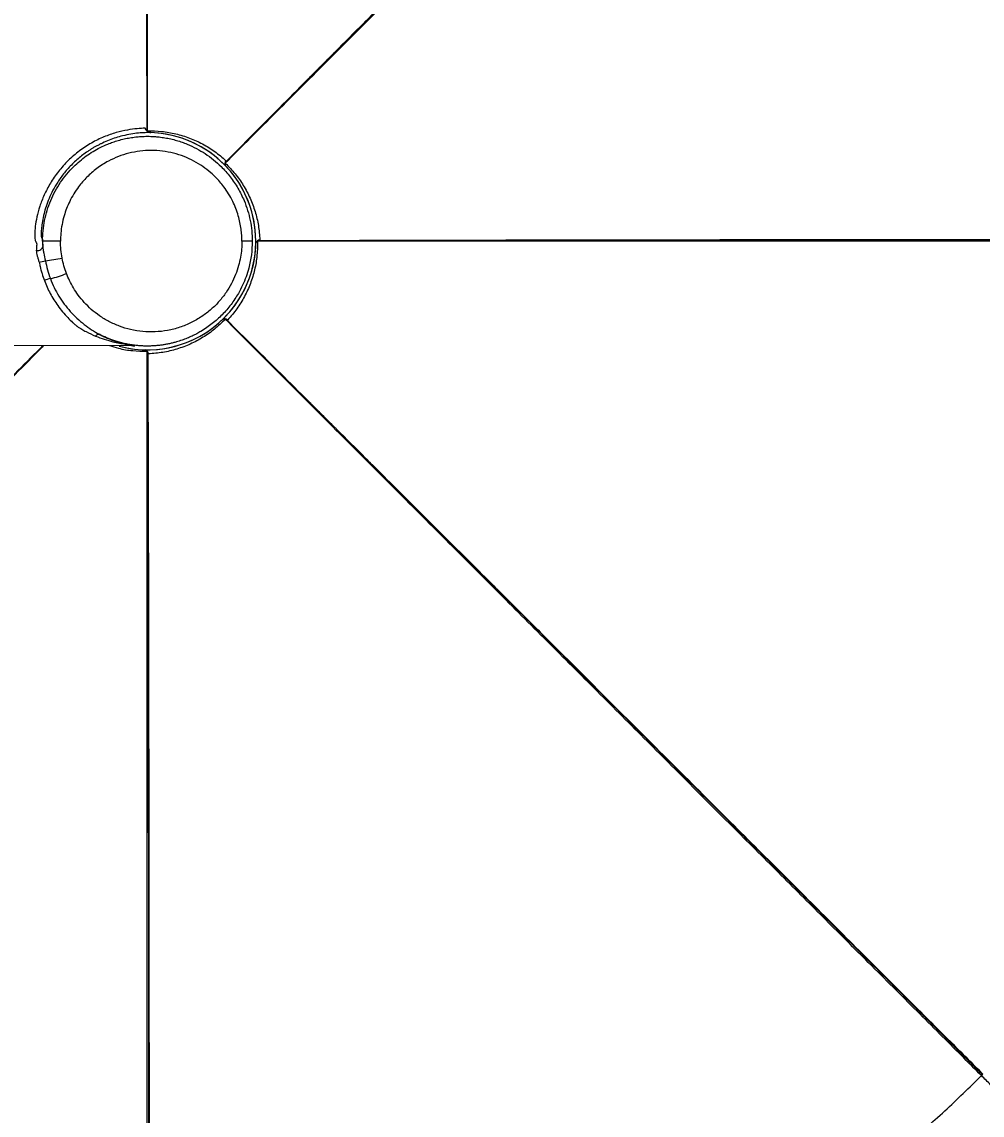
# Model space of a CAD drawing. Header units: millimetres. Extents: x -8083 to 6576, y -6691 to 5601.
# Drawn here: x 4246 to 4790, y -2104 to -1486 of the extents above; entities that cross this region are included whole.
import ezdxf

# ---------------------------------------------------------------- set-up
doc = ezdxf.new("R2010")
doc.units = ezdxf.units.MM
for name, color, linetype in [('DIKOM_ОБЪЕКТ', 7, 'Continuous'), ('DIKOM_РАЗМЕР_ЗОНА', 7, 'Continuous'), ('DIKOM_РАЗМЕР_ОБЪЕКТА', 7, 'Continuous')]:
    doc.layers.add(name, color=color, linetype=linetype)
doc.styles.add('style1', font='arial.ttf', dxfattribs={"width": 0.8})
doc.dimstyles.new('1-50', dxfattribs={"dimtxt": 300, "dimasz": 200, "dimexe": 100, "dimexo": 0, "dimgap": 100, "dimtad": 1, "dimtxsty": 'style1', "dimcen": 200, "dimclrd": 7, "dimclre": 7, "dimclrt": 7, "dimadec": 1, "dimazin": 2, "dimtfac": 1, "dimtmove": 0, "dimatfit": 2, "dimfxl": 0, "dimlwd": 25, "dimlwe": 18, "dimarcsym": 0})

# ---------------------------------------------------------------- blocks, each defined once
blk = doc.blocks.new('*D10')
at = {"layer": 'Defpoints', "color": 0, "transparency": 16777216}
for p in [(-4711.62, -59.88), (5076.72, -1609.88), (5076.72, -5900.19)]:
    blk.add_point(p, dxfattribs=at)
at = {"layer": 'DIKOM_РАЗМЕР_ОБЪЕКТА', "color": 7, "lineweight": 18, "transparency": 16777216}
for p, q in [((-4711.62, -59.88), (-4711.62, -6000.19)), ((5076.72, -1609.88), (5076.72, -6000.19))]:
    blk.add_line(p, q, dxfattribs=at)
at = {"layer": 'DIKOM_РАЗМЕР_ОБЪЕКТА', "color": 7, "lineweight": 25, "transparency": 16777216}
blk.add_line((-4511.62, -5900.19), (4876.72, -5900.19), dxfattribs=at)
at = {"layer": 'DIKOM_РАЗМЕР_ОБЪЕКТА', "color": 7, "transparency": 16777216}
for points in [[(-4511.62, -5866.86), (-4511.62, -5933.52), (-4711.62, -5900.19)], [(4876.72, -5866.86), (4876.72, -5933.52), (5076.72, -5900.19)]]:
    blk.add_solid(points, dxfattribs=at)
at = {"layer": 'DIKOM_РАЗМЕР_ОБЪЕКТА', "color": 7, "transparency": 16777216, "insert": (410.05, -5647.02), "char_height": 300, "attachment_point": 5, "style": 'style1'}
blk.add_mtext('10000', dxfattribs=at)
blk = doc.blocks.new('*D11')
at = {"layer": 'Defpoints', "color": 0, "transparency": 16777216}
for p in [(6576.35, -1609.88), (-6319.96, -3354.06), (6576.35, -6591.4)]:
    blk.add_point(p, dxfattribs=at)
at = {"layer": 'DIKOM_РАЗМЕР_ЗОНА', "color": 7, "lineweight": 18, "transparency": 16777216}
for p, q in [((6576.35, -1609.88), (6576.35, -6691.4)), ((-6319.96, -3354.06), (-6319.96, -6691.4))]:
    blk.add_line(p, q, dxfattribs=at)
at = {"layer": 'DIKOM_РАЗМЕР_ЗОНА', "color": 7, "lineweight": 25, "transparency": 16777216}
blk.add_line((-6119.96, -6591.4), (6376.35, -6591.4), dxfattribs=at)
at = {"layer": 'DIKOM_РАЗМЕР_ЗОНА', "color": 7, "transparency": 16777216}
for points in [[(-6119.96, -6558.07), (-6119.96, -6624.73), (-6319.96, -6591.4)], [(6376.35, -6558.07), (6376.35, -6624.73), (6576.35, -6591.4)]]:
    blk.add_solid(points, dxfattribs=at)
at = {"layer": 'DIKOM_РАЗМЕР_ЗОНА', "color": 7, "transparency": 16777216, "insert": (182.55, -6338.13), "char_height": 300, "attachment_point": 5, "style": 'style1'}
blk.add_mtext('13000', dxfattribs=at)

msp = doc.modelspace()

# ---------------------------------------------------------------- linework, layer by layer
at = {"layer": 'DIKOM_ОБЪЕКТ', "color": 7, "linetype": 'Continuous', "lineweight": 15}
for p, q in [((4409.501, -1516.721), (4422.082, -1504.077)), ((4316.202, -1546.576), (4315.936, -1545.902)), ((4317.07, -1547.481), (4317.249, -1547.435)), ((4317.345, -1547.856), (4317.249, -1547.435)), ((4361.631, -1564.314), (4361.81, -1564.691)), ((4361.175, -1566.125), (4361.353, -1565.852)), ((4361.194, -1565.758), (4361.353, -1565.852)), ((4267.977, -1609.882), (4257.82, -1609.882)), ((4257.82, -1609.882), (4257.899, -1612.936)), ((4376.521, -1609.882), (4370.678, -1609.882)), ((4379.198, -1610.127), (4379.517, -1610.061)), ((4379.471, -1609.882), (4379.517, -1610.061)), ((4380.801, -1609.17), (4380.66, -1609.563)), ((4448.303, -1609.365), (4466.14, -1609.321)), ((4255.847, -1621.84), (4256.218, -1623.19)), ((4360.851, -1654), (4361.1, -1654.164)), ((4361.194, -1654.005), (4361.1, -1654.164)), ((4362.638, -1654.443), (4362.261, -1654.621)), ((4309.49, -1669.181), (4238.836, -1668.862)), ((4309.433, -1669.169), (4309.87, -1669.206)), ((4309.87, -1669.206), (4309.49, -1669.181)), ((4316.824, -1672.009), (4316.891, -1672.328)), ((4317.07, -1672.282), (4316.891, -1672.328)), ((4317.782, -1673.612), (4317.389, -1673.471)), ((4410.231, -1702.312), (4422.875, -1714.893)), ((4317.587, -1741.114), (4317.631, -1758.951))]:
    msp.add_line(p, q, dxfattribs=at)
at = {"layer": 'DIKOM_ОБЪЕКТ', "color": 7, "linetype": 'Continuous', "lineweight": 15, "flags": 128}
for points in [[(4254.029, -1610.128), (4254.029, -1610.128), (4254.029, -1610.128), (4254.029, -1610.128), (4254.029, -1610.128), (4254.03, -1610.128), (4254.03, -1610.129), (4254.031, -1610.132), (4254.035, -1610.142), (4254.052, -1610.183), (4254.118, -1610.342), (4254.374, -1610.956), (4254.635, -1611.588), (4254.702, -1611.751), (4254.719, -1611.793), (4254.723, -1611.803), (4254.724, -1611.806), (4254.724, -1611.806), (4254.724, -1611.806), (4254.724, -1611.806), (4254.724, -1611.806), (4254.724, -1611.806), (4254.724, -1611.806), (4254.724, -1611.806)], [(4254.298, -1615.172), (4254.97, -1615.195), (4255.639, -1615.111), (4256.27, -1614.925), (4256.832, -1614.646), (4257.297, -1614.288), (4257.64, -1613.869), (4257.844, -1613.411), (4257.899, -1612.936)], [(4287.815, -1663.601), (4288.081, -1663.297), (4288.356, -1663.035), (4288.633, -1662.82), (4288.907, -1662.657), (4289.172, -1662.549), (4289.422, -1662.498), (4289.652, -1662.507), (4289.856, -1662.573)]]:
    msp.add_lwpolyline(points, dxfattribs=at)
at = {"layer": 'DIKOM_ОБЪЕКТ', "color": 7, "linetype": 'Continuous', "lineweight": 15}
for centre, radius, start, end in [((4317.07, -1609.882), 61.489, 255.105692, 88.153815), ((4317.07, -1609.882), 61.489, 0, 88.153815), ((4364.033, -1566.054), 2.965, 144.074788, 201.396411), ((4361.684, -1564.685), 0.126, 292.583774, 357.203244), ((4317.07, -1609.882), 61.489, 255.134799, 0), ((4381.269, -1612.098), 2.966, 99.077283, 156.395749), ((4380.576, -1609.47), 0.126, 247.60328, 312.156626), ((4247.083, -1578.7), 44.021, 281.484335, 286.246443), ((4249.789, -1531.669), 89.809, 276.142321, 282.267732), ((4265.403, -1647.012), 16.248, 101.201143, 113.826874), ((4252.714, -1585.909), 46.159, 281.917921, 293.790673), ((4360.898, -1656.844), 2.966, 54.077887, 111.39435), ((4362.267, -1654.495), 0.126, 202.655545, 267.131473), ((4314.854, -1674.08), 2.965, 9.074704, 66.396428), ((4317.482, -1673.387), 0.126, 157.633592, 222.15134)]:
    msp.add_arc(centre, radius, start, end, dxfattribs=at)
for points, knots in [([(4317.07, -942.03), (4317.07, -947.398), (4317.07, -958.166), (4317.069, -975.511), (4317.069, -993.7), (4317.07, -1012.729), (4317.07, -1031.333), (4317.07, -1049.331), (4317.07, -1066.566), (4317.07, -1084.227), (4317.07, -1102.281), (4317.07, -1120.704), (4317.07, -1139.466), (4317.07, -1158.53), (4317.07, -1177.858), (4317.07, -1197.424), (4317.07, -1217.199), (4317.07, -1237.141), (4317.07, -1257.192), (4317.07, -1277.315), (4317.071, -1297.504), (4317.071, -1317.748), (4317.071, -1338.014), (4317.07, -1358.239), (4317.071, -1378.949), (4317.071, -1400.104), (4317.071, -1421.655), (4317.07, -1442.99), (4317.071, -1464.271), (4317.071, -1485.447), (4317.07, -1506.519), (4317.07, -1527.271), (4317.07, -1540.744), (4317.07, -1547.481)], [0, 0, 0, 0, 0.0368325, 0.0738789, 0.110973, 0.1480671, 0.1851134, 0.2154902, 0.2458933, 0.2762965, 0.3066733, 0.3370472, 0.3674472, 0.3978473, 0.4282211, 0.4585949, 0.488995, 0.5193951, 0.5497688, 0.5800507, 0.6103325, 0.6407064, 0.6711065, 0.7015067, 0.7318806, 0.7648105, 0.7977738, 0.8307373, 0.8636673, 0.897602, 0.9315367, 0.9657684, 1, 1, 1, 1]), ([(4789.313, -1137.639), (4785.517, -1141.435), (4777.902, -1149.049), (4765.637, -1161.313), (4752.776, -1174.175), (4739.321, -1187.63), (4726.166, -1200.786), (4713.439, -1213.512), (4701.252, -1225.699), (4688.764, -1238.187), (4675.998, -1250.954), (4662.971, -1263.98), (4649.704, -1277.247), (4636.224, -1290.728), (4622.557, -1304.395), (4608.721, -1318.23), (4594.739, -1332.213), (4580.638, -1346.314), (4566.46, -1360.492), (4552.23, -1374.722), (4537.955, -1388.997), (4523.64, -1403.312), (4509.31, -1417.642), (4495.008, -1431.943), (4480.364, -1446.588), (4465.406, -1461.547), (4450.167, -1476.786), (4435.081, -1491.871), (4420.033, -1506.92), (4405.059, -1521.893), (4390.159, -1536.792), (4375.485, -1551.467), (4365.958, -1560.994), (4361.194, -1565.758)], [0, 0, 0, 0, 0.0368325, 0.0738788, 0.1109729, 0.148067, 0.1851133, 0.2154901, 0.2458933, 0.2762964, 0.3066733, 0.3370471, 0.3674472, 0.3978473, 0.4282211, 0.4585949, 0.488995, 0.519395, 0.5497688, 0.5800506, 0.6103325, 0.6407064, 0.6711065, 0.7015067, 0.7318806, 0.7648105, 0.7977739, 0.8307373, 0.8636673, 0.897602, 0.9315368, 0.9657684, 1, 1, 1, 1]), ([(4440.314, -1485.761), (4445.519, -1480.535), (4456.148, -1469.861), (4472.431, -1453.518), (4489.062, -1436.828), (4505.803, -1420.034), (4522.592, -1403.198), (4539.373, -1386.372), (4556.111, -1369.59), (4572.788, -1352.876), (4589.368, -1336.261), (4605.797, -1319.795), (4622.021, -1303.539), (4638.007, -1287.525), (4653.73, -1271.773), (4669.158, -1256.316), (4684.255, -1241.194), (4698.971, -1226.456), (4713.275, -1212.127), (4727.128, -1198.251), (4740.504, -1184.855), (4753.367, -1171.971), (4765.675, -1159.641), (4777.459, -1147.839), (4784.802, -1140.482), (4788.475, -1136.803)], [0, 0, 0, 0, 0.0417235, 0.0852045, 0.1287433, 0.172344, 0.2159445, 0.2594758, 0.3029513, 0.3464747, 0.3900722, 0.4336663, 0.4772066, 0.5206802, 0.5641928, 0.6077808, 0.6513435, 0.6949375, 0.7384995, 0.7820921, 0.8256556, 0.8692443, 0.9128119, 0.956394, 1, 1, 1, 1]), ([(4984.921, -1608.698), (4984.842, -1601.544), (4984.684, -1587.238), (4983.573, -1565.8), (4981.623, -1541.977), (4978.472, -1515.812), (4973.806, -1487.403), (4967.917, -1459.216), (4960.822, -1431.314), (4952.578, -1403.903), (4943.229, -1377.035), (4932.813, -1350.742), (4921.295, -1324.918), (4908.608, -1299.428), (4894.751, -1274.339), (4879.721, -1249.704), (4863.643, -1225.745), (4846.547, -1202.496), (4828.448, -1180.026), (4809.458, -1158.293), (4796.028, -1144.524), (4789.313, -1137.639)], [0, 0, 0, 0, 0.0410102, 0.0820133, 0.1230272, 0.178025, 0.2330353, 0.2880328, 0.3430433, 0.3980409, 0.4520689, 0.5060847, 0.5601125, 0.6141286, 0.6692581, 0.7243775, 0.7795058, 0.8346265, 0.8897531, 0.9448755, 1, 1, 1, 1]), ([(4316.505, -1382.202), (4316.507, -1382.889), (4316.533, -1391.791), (4316.568, -1408.761), (4316.605, -1433.025), (4316.596, -1456.957), (4316.656, -1480.518), (4316.724, -1503.623), (4316.781, -1525.996), (4316.79, -1540.355), (4316.795, -1547.389)], [0, 0, 0, 0, 0.0118558, 0.1537264, 0.2957525, 0.4378701, 0.5796246, 0.7213808, 0.8635097, 1, 1, 1, 1]), ([(4440.357, -1485.908), (4441.535, -1484.727), (4446.64, -1479.608), (4451.837, -1474.401), (4455.835, -1470.395)], [0, 0, 0, 0, 0.2307948, 1, 1, 1, 1]), ([(4422.082, -1504.077), (4422.55, -1503.606), (4428.317, -1497.811), (4434.409, -1491.69), (4440.088, -1485.988), (4440.314, -1485.761)], [0, 0, 0, 0, 0.0782725, 0.9633689, 1, 1, 1, 1]), ([(4409.488, -1516.862), (4411.275, -1515.07), (4415.428, -1510.904), (4419.668, -1506.652), (4422.084, -1504.229)], [0, 0, 0, 0, 0.4301749, 1, 1, 1, 1]), ([(4361.81, -1564.691), (4366.754, -1559.715), (4376.637, -1549.769), (4391.96, -1534.355), (4402.924, -1523.331), (4408.862, -1517.363), (4409.501, -1516.721)], [0, 0, 0, 0, 0.3206392, 0.6408392, 0.9613934, 1, 1, 1, 1]), ([(4315.936, -1545.902), (4314.488, -1545.978), (4311.59, -1546.131), (4305.94, -1546.881), (4299.555, -1548.311), (4292.583, -1550.679), (4285.473, -1554.16), (4278.57, -1558.691), (4272.198, -1564.186), (4266.643, -1570.41), (4262.093, -1577.041), (4258.602, -1583.738), (4256.105, -1590.228), (4254.486, -1596.269), (4253.609, -1601.597), (4253.358, -1605.327), (4253.394, -1607.718), (4253.54, -1609.099), (4253.733, -1609.79), (4253.907, -1610.06), (4253.992, -1610.107), (4254.029, -1610.128)], [0, 0, 0, 0, 0.0610014, 0.1221059, 0.1837448, 0.2457005, 0.3074569, 0.3693405, 0.4316865, 0.4947413, 0.5577417, 0.6205735, 0.6835336, 0.7469292, 0.8105959, 0.8736396, 0.9088166, 0.9440464, 0.9752374, 0.9890726, 1, 1, 1, 1]), ([(4315.936, -1545.902), (4316.037, -1546.245), (4316.241, -1546.936), (4316.997, -1547.74), (4317.957, -1548.291), (4318.686, -1548.38), (4319.051, -1548.424)], [0, 0, 0, 0, 0.2445228, 0.4928422, 0.7452191, 1, 1, 1, 1]), ([(4319.051, -1548.448), (4318.681, -1548.398), (4317.947, -1548.297), (4317.013, -1547.71), (4316.41, -1547.099), (4316.271, -1546.66), (4316.24, -1546.563)], [0, 0, 0, 0, 0.3104188, 0.615859, 0.9142531, 1, 1, 1, 1]), ([(4319.051, -1548.424), (4318.028, -1548.428), (4315.983, -1548.435), (4312.183, -1548.683), (4307.896, -1549.233), (4303.569, -1550.112), (4299.398, -1551.278), (4295.56, -1552.621), (4292.474, -1553.941), (4290.163, -1555.066), (4288.634, -1555.863), (4287.106, -1556.716), (4285.617, -1557.604), (4284.137, -1558.545), (4282.22, -1559.842), (4279.886, -1561.57), (4277.232, -1563.781), (4274.696, -1566.149), (4272.328, -1568.628), (4270.137, -1571.197), (4268.156, -1573.796), (4265.904, -1577.104), (4263.587, -1581.105), (4261.414, -1585.756), (4259.77, -1590.208), (4258.523, -1594.598), (4257.685, -1598.72), (4257.209, -1602.393), (4257.02, -1605.217), (4257, -1607.085), (4257.076, -1607.339), (4257.154, -1607.499), (4257.232, -1607.678), (4257.312, -1607.851), (4257.39, -1608.025), (4257.468, -1608.198), (4257.544, -1608.365), (4257.616, -1608.528), (4257.67, -1608.648), (4257.708, -1608.736), (4257.729, -1608.781), (4257.752, -1608.851), (4257.773, -1608.829), (4257.782, -1609.532), (4257.787, -1609.882)], [0, 0, 0, 0, 0.0312801, 0.0624616, 0.0932527, 0.12499, 0.148292, 0.1713912, 0.1945542, 0.2034938, 0.2128208, 0.222061, 0.2311704, 0.24004, 0.2494483, 0.2671439, 0.2849641, 0.30285, 0.3210335, 0.3387095, 0.3565554, 0.3740058, 0.4050451, 0.4360958, 0.4678512, 0.4986202, 0.5347062, 0.5704866, 0.6060466, 0.6415398, 0.6769658, 0.712253, 0.7487931, 0.7851108, 0.8205547, 0.8551241, 0.8901728, 0.9211878, 0.9517458, 0.9614169, 0.9710042, 0.9807515, 0.9904197, 1, 1, 1, 1]), ([(4257.82, -1609.882), (4257.877, -1607.91), (4257.991, -1603.958), (4258.906, -1598.115), (4260.353, -1592.39), (4262.359, -1586.869), (4264.909, -1581.548), (4267.95, -1576.547), (4271.486, -1571.845), (4275.149, -1567.86), (4278.877, -1564.46), (4282.51, -1561.629), (4286.366, -1559.082), (4290.445, -1556.819), (4294.214, -1555.103), (4297.665, -1553.799), (4300.744, -1552.817), (4303.965, -1551.986), (4307.267, -1551.332), (4310.43, -1550.887), (4313.75, -1550.599), (4317.217, -1550.492), (4320.667, -1550.603), (4323.973, -1550.895), (4327.113, -1551.338), (4330.415, -1551.995), (4333.643, -1552.83), (4336.73, -1553.818), (4340.542, -1555.263), (4344.953, -1557.329), (4349.967, -1560.304), (4354.595, -1563.696), (4359.431, -1568.024), (4364.164, -1573.349), (4368.545, -1579.827), (4371.756, -1586.247), (4373.99, -1592.391), (4375.439, -1598.131), (4376.352, -1603.975), (4376.465, -1607.915), (4376.521, -1609.882)], [0, 0, 0, 0, 0.0312698, 0.0626622, 0.0936484, 0.1250019, 0.155995, 0.1876225, 0.2184302, 0.2501771, 0.2744978, 0.2996732, 0.3244781, 0.3492284, 0.3752583, 0.391684, 0.4092149, 0.4278511, 0.4458561, 0.4640937, 0.479921, 0.5002326, 0.5206724, 0.5362305, 0.5543802, 0.5723946, 0.5911033, 0.6086853, 0.6251402, 0.6574004, 0.6876567, 0.7194941, 0.74999, 0.7921485, 0.8336251, 0.8748375, 0.9063587, 0.9375081, 0.9688147, 1, 1, 1, 1]), ([(4317.249, -1547.435), (4319.931, -1547.471), (4325.294, -1547.542), (4333.271, -1548.963), (4341.032, -1551.324), (4348.438, -1554.709), (4355.422, -1558.968), (4359.562, -1562.532), (4361.631, -1564.314)], [0, 0, 0, 0, 0.1665372, 0.3331105, 0.4997652, 0.6664436, 0.833209, 1, 1, 1, 1]), ([(4370.678, -1609.882), (4370.656, -1608.742), (4370.612, -1606.463), (4370.243, -1602.91), (4369.615, -1599.242), (4368.629, -1595.328), (4367.284, -1591.348), (4365.469, -1587.19), (4363.207, -1583.057), (4360.705, -1579.374), (4358.184, -1576.245), (4355.739, -1573.613), (4352.592, -1570.667), (4348.563, -1567.531), (4343.486, -1564.435), (4337.923, -1561.883), (4331.962, -1559.976), (4325.718, -1558.797), (4319.327, -1558.397), (4312.937, -1558.797), (4306.693, -1559.976), (4300.732, -1561.882), (4295.766, -1564.161), (4291.736, -1566.514), (4288.53, -1568.731), (4285.595, -1571.105), (4282.915, -1573.613), (4280.47, -1576.245), (4277.949, -1579.374), (4275.448, -1583.057), (4273.186, -1587.189), (4271.371, -1591.348), (4269.886, -1595.733), (4268.782, -1600.402), (4268.097, -1605.222), (4268.016, -1608.362), (4267.977, -1609.882)], [0, 0, 0, 0, 0.020793, 0.0415937, 0.0651461, 0.0887302, 0.1153507, 0.1420337, 0.1719514, 0.2019691, 0.2241587, 0.2463536, 0.268663, 0.3044039, 0.3415821, 0.380004, 0.4194199, 0.45953, 0.4999971, 0.5404643, 0.5805744, 0.6199901, 0.6584121, 0.6832164, 0.707536, 0.7313526, 0.7536593, 0.7758538, 0.7980464, 0.8280611, 0.8579819, 0.8846614, 0.9112853, 0.9427072, 0.9722817, 1, 1, 1, 1]), ([(4361.81, -1564.691), (4361.669, -1564.857), (4361.389, -1565.187), (4361.166, -1565.869), (4361.173, -1566.364), (4361.176, -1566.614)], [0, 0, 0, 0, 0.3327944, 0.66431, 1, 1, 1, 1]), ([(4361.176, -1566.615), (4361.168, -1566.43), (4361.156, -1566.123), (4361.222, -1565.851), (4361.249, -1565.743)], [0, 0, 0, 0, 0.600143, 1, 1, 1, 1]), ([(4361.176, -1566.614), (4361.176, -1566.615), (4361.173, -1566.674), (4361.187, -1566.734), (4361.2, -1566.793)], [0, 0, 0, 0, 0.0170479, 1, 1, 1, 1]), ([(4361.353, -1565.852), (4363.224, -1567.773), (4366.966, -1571.616), (4371.602, -1578.261), (4375.42, -1585.419), (4378.264, -1593.049), (4380.19, -1600.999), (4380.597, -1606.446), (4380.801, -1609.17)], [0, 0, 0, 0, 0.1665366, 0.3331108, 0.4997649, 0.6664438, 0.833209, 1, 1, 1, 1]), ([(4254.724, -1611.806), (4254.667, -1611.861), (4254.551, -1611.971), (4254.413, -1612.682), (4254.31, -1613.718), (4254.302, -1614.686), (4254.298, -1615.172)], [0, 0, 0, 0, 0.243196, 0.4907725, 0.74458, 1, 1, 1, 1]), ([(4257.787, -1609.882), (4257.794, -1610.282), (4257.807, -1611.077), (4257.868, -1612.319), (4257.899, -1612.936)], [0, 0, 0, 0, 0.5028365, 1, 1, 1, 1]), ([(4257.899, -1612.936), (4257.955, -1613.512), (4258.069, -1614.681), (4258.602, -1617.353), (4259.077, -1619.508), (4259.399, -1620.963)], [0, 0, 0, 0, 0.2392692, 0.4865518, 1, 1, 1, 1]), ([(4268.872, -1619.428), (4268.611, -1617.848), (4268.089, -1614.688), (4268.014, -1611.483), (4267.977, -1609.882)], [0, 0, 0, 0, 0.500167, 1, 1, 1, 1]), ([(4370.678, -1609.882), (4370.641, -1611.358), (4370.565, -1614.389), (4369.929, -1619.015), (4368.826, -1623.87), (4367.135, -1628.892), (4364.786, -1633.994), (4361.723, -1639.066), (4357.905, -1643.975), (4353.311, -1648.567), (4347.993, -1652.668), (4342.022, -1656.123), (4335.505, -1658.789), (4328.636, -1660.548), (4321.591, -1661.346), (4314.553, -1661.17), (4307.746, -1660.063), (4301.32, -1658.122), (4295.396, -1655.465), (4290.084, -1652.237), (4285.419, -1648.587), (4281.41, -1644.655), (4278.043, -1640.564), (4275.285, -1636.42), (4273.045, -1632.324), (4271.894, -1629.513), (4271.334, -1628.146)], [0, 0, 0, 0, 0.0304026, 0.0624175, 0.0960364, 0.1330155, 0.1717694, 0.2122771, 0.2560577, 0.3014189, 0.3482874, 0.397353, 0.4471997, 0.4976658, 0.5482253, 0.5983327, 0.6478024, 0.6951781, 0.7411047, 0.7854668, 0.8265233, 0.8657753, 0.9031827, 0.9371417, 0.9694151, 1, 1, 1, 1]), ([(4376.521, -1609.882), (4376.425, -1612.456), (4376.231, -1617.622), (4374.84, -1624.365), (4373.055, -1630.091), (4371.094, -1634.854), (4368.937, -1639.026), (4366.711, -1642.638), (4364.52, -1645.734), (4362.095, -1648.732), (4359.512, -1651.529), (4356.782, -1654.131), (4353.912, -1656.544), (4350.809, -1658.831), (4347.835, -1660.734), (4345.034, -1662.31), (4342.44, -1663.611), (4339.674, -1664.829), (4336.738, -1665.944), (4334.072, -1666.795), (4331.703, -1667.437), (4329.648, -1667.919), (4327.568, -1668.327), (4325.535, -1668.651), (4323.495, -1668.906), (4321.283, -1669.105), (4318.813, -1669.228), (4316.365, -1669.243), (4314.015, -1669.162), (4311.727, -1668.998), (4309.214, -1668.717), (4306.595, -1668.303), (4303.055, -1667.578), (4298.87, -1666.415), (4294.146, -1664.674), (4291.247, -1663.254), (4289.856, -1662.573)], [0, 0, 0, 0, 0.0623878, 0.1251953, 0.1663812, 0.2081327, 0.2504649, 0.2808454, 0.3117886, 0.3432989, 0.3753806, 0.4052837, 0.4360959, 0.4678195, 0.500457, 0.5234458, 0.5474461, 0.5724578, 0.5984817, 0.6255178, 0.6420706, 0.6596038, 0.6781175, 0.6948759, 0.710942, 0.7294052, 0.7502647, 0.7726167, 0.7904929, 0.808915, 0.8298563, 0.8535469, 0.874998, 0.9199196, 0.9615859, 1, 1, 1, 1]), ([(4379.517, -1610.061), (4379.481, -1612.742), (4379.41, -1618.106), (4377.989, -1626.083), (4375.628, -1633.843), (4372.243, -1641.25), (4367.984, -1648.233), (4364.42, -1652.373), (4362.638, -1654.443)], [0, 0, 0, 0, 0.166537, 0.3331107, 0.4997648, 0.6664441, 0.8332093, 1, 1, 1, 1]), ([(4378.852, -1610.475), (4378.977, -1610.339), (4379.186, -1610.113), (4379.425, -1609.968), (4379.52, -1609.91)], [0, 0, 0, 0, 0.6001586, 1, 1, 1, 1]), ([(4380.66, -1609.563), (4380.444, -1609.581), (4380.012, -1609.616), (4379.372, -1609.94), (4379.027, -1610.295), (4378.853, -1610.474)], [0, 0, 0, 0, 0.332803, 0.6642987, 1, 1, 1, 1]), ([(4984.922, -1609.882), (4979.554, -1609.881), (4968.786, -1609.881), (4951.441, -1609.88), (4933.252, -1609.881), (4914.223, -1609.881), (4895.619, -1609.881), (4877.62, -1609.881), (4860.386, -1609.881), (4842.725, -1609.881), (4824.671, -1609.881), (4806.248, -1609.881), (4787.486, -1609.881), (4768.422, -1609.881), (4749.094, -1609.881), (4729.527, -1609.881), (4709.753, -1609.881), (4689.811, -1609.881), (4669.76, -1609.881), (4649.636, -1609.881), (4629.448, -1609.882), (4609.204, -1609.882), (4588.938, -1609.882), (4568.713, -1609.881), (4548.003, -1609.882), (4526.848, -1609.882), (4505.297, -1609.882), (4483.962, -1609.882), (4462.681, -1609.882), (4441.505, -1609.882), (4420.433, -1609.881), (4399.681, -1609.881), (4386.208, -1609.882), (4379.471, -1609.882)], [0, 0, 0, 0, 0.0368324, 0.0738788, 0.1109729, 0.148067, 0.1851134, 0.2154902, 0.2458933, 0.2762964, 0.3066733, 0.3370471, 0.3674472, 0.3978473, 0.428221, 0.4585949, 0.4889949, 0.5193951, 0.5497688, 0.5800507, 0.6103325, 0.6407063, 0.6711065, 0.7015067, 0.7318806, 0.7648105, 0.7977739, 0.8307373, 0.8636673, 0.897602, 0.9315368, 0.9657684, 1, 1, 1, 1]), ([(4380.66, -1609.563), (4387.675, -1609.54), (4401.696, -1609.495), (4423.431, -1609.431), (4438.979, -1609.389), (4447.398, -1609.368), (4448.303, -1609.365)], [0, 0, 0, 0, 0.3206392, 0.6408386, 0.9613927, 1, 1, 1, 1]), ([(4448.195, -1609.456), (4450.725, -1609.452), (4456.607, -1609.443), (4462.612, -1609.435), (4466.034, -1609.43)], [0, 0, 0, 0, 0.4301787, 1, 1, 1, 1]), ([(4466.14, -1609.321), (4466.804, -1609.319), (4474.979, -1609.299), (4483.615, -1609.279), (4491.663, -1609.262), (4491.983, -1609.262)], [0, 0, 0, 0, 0.0782729, 0.9633692, 1, 1, 1, 1]), ([(4491.91, -1609.396), (4493.578, -1609.394), (4500.807, -1609.384), (4508.164, -1609.377), (4513.824, -1609.371)], [0, 0, 0, 0, 0.2307979, 1, 1, 1, 1]), ([(4491.983, -1609.262), (4499.359, -1609.246), (4514.423, -1609.215), (4537.492, -1609.172), (4561.055, -1609.13), (4584.767, -1609.093), (4608.543, -1609.06), (4632.307, -1609.028), (4656.009, -1608.998), (4679.621, -1608.971), (4703.093, -1608.946), (4726.353, -1608.92), (4749.32, -1608.898), (4771.947, -1608.878), (4794.204, -1608.857), (4816.043, -1608.837), (4837.41, -1608.819), (4858.238, -1608.803), (4878.484, -1608.786), (4898.092, -1608.769), (4917.022, -1608.756), (4935.228, -1608.741), (4952.65, -1608.725), (4969.327, -1608.712), (4979.722, -1608.703), (4984.921, -1608.698)], [0, 0, 0, 0, 0.0417234, 0.0852045, 0.1287433, 0.1723441, 0.2159445, 0.2594759, 0.3029514, 0.3464747, 0.3900723, 0.4336664, 0.4772067, 0.5206803, 0.5641928, 0.6077809, 0.6513437, 0.6949377, 0.7384997, 0.7820922, 0.8256558, 0.8692444, 0.9128121, 0.9563942, 1, 1, 1, 1]), ([(4513.824, -1609.371), (4515.762, -1609.368), (4525.268, -1609.358), (4542.222, -1609.341), (4564.621, -1609.319), (4586.797, -1609.301), (4609.02, -1609.286), (4630.357, -1609.271), (4650.81, -1609.256), (4665.57, -1609.247), (4675.576, -1609.242), (4680.865, -1609.239), (4686.263, -1609.236), (4691.794, -1609.233), (4697.322, -1609.23), (4707.142, -1609.225), (4722.928, -1609.216), (4744.19, -1609.205), (4766.422, -1609.195), (4787.85, -1609.186), (4808.824, -1609.176), (4829.378, -1609.167), (4849.325, -1609.16), (4868.637, -1609.153), (4887.287, -1609.144), (4905.364, -1609.137), (4920.429, -1609.133), (4932.684, -1609.128), (4942.075, -1609.123), (4948.894, -1609.12), (4953.496, -1609.118), (4956.431, -1609.117), (4959.925, -1609.116), (4963.993, -1609.114), (4968.614, -1609.113), (4973.756, -1609.111), (4979.4, -1609.109), (4983.253, -1609.107), (4985.274, -1609.106)], [0, 0, 0, 0, 0.0113819, 0.0558015, 0.0982399, 0.140683, 0.1831367, 0.2255636, 0.2628789, 0.300473, 0.3104979, 0.3206394, 0.3310519, 0.3417478, 0.3527215, 0.363175, 0.3989297, 0.4450631, 0.4888103, 0.5320903, 0.5754214, 0.6187184, 0.6620281, 0.7044661, 0.7468978, 0.7893486, 0.8317738, 0.8566845, 0.8813546, 0.9039393, 0.9103195, 0.9180952, 0.9275476, 0.9386788, 0.9514927, 0.9659854, 0.9821529, 1, 1, 1, 1]), ([(4254.298, -1615.172), (4254.334, -1615.651), (4254.407, -1616.599), (4254.823, -1618.264), (4255.325, -1620.016), (4255.673, -1621.229), (4255.847, -1621.84)], [0, 0, 0, 0, 0.2529805, 0.5011482, 0.7492506, 1, 1, 1, 1]), ([(4259.399, -1620.963), (4259.766, -1622.681), (4260.502, -1626.118), (4261.665, -1629.421), (4262.246, -1631.073)], [0, 0, 0, 0, 0.4998514, 1, 1, 1, 1]), ([(4271.334, -1628.146), (4270.828, -1626.722), (4269.814, -1623.874), (4269.186, -1620.909), (4268.872, -1619.428)], [0, 0, 0, 0, 0.5002355, 1, 1, 1, 1]), ([(4256.218, -1623.19), (4256.254, -1623.358), (4256.318, -1623.658), (4256.438, -1624.192), (4256.622, -1624.977), (4256.973, -1626.371), (4257.663, -1628.845), (4258.38, -1630.858), (4258.839, -1632.149)], [0, 0, 0, 0, 0.0551105, 0.0983965, 0.175654, 0.3135439, 0.5597101, 1, 1, 1, 1]), ([(4258.839, -1632.149), (4259.885, -1634.638), (4261.971, -1639.603), (4266.449, -1646.65), (4270.855, -1651.989), (4274.287, -1655.355), (4275.865, -1656.771), (4276.574, -1657.381), (4276.918, -1657.672), (4277.071, -1657.799), (4277.138, -1657.855)], [0, 0, 0, 0, 0.2516757, 0.5020481, 0.7800596, 0.9028728, 0.957184, 0.9811493, 0.9917087, 1, 1, 1, 1]), ([(4262.246, -1631.073), (4262.943, -1632.772), (4264.335, -1636.17), (4267.007, -1640.969), (4270.048, -1645.491), (4273.479, -1649.683), (4277.256, -1653.542), (4281.383, -1657.009), (4285.55, -1660.132), (4288.422, -1661.76), (4289.856, -1662.573)], [0, 0, 0, 0, 0.1258343, 0.2517436, 0.3771054, 0.5016883, 0.6265549, 0.7523399, 0.8763551, 1, 1, 1, 1]), ([(4277.138, -1657.855), (4277.235, -1657.919), (4277.408, -1658.032), (4277.718, -1658.232), (4278.173, -1658.523), (4278.985, -1659.035), (4280.434, -1659.919), (4283.42, -1661.655), (4286.009, -1662.801), (4287.815, -1663.601)], [0, 0, 0, 0, 0.0274106, 0.0489278, 0.0873208, 0.1557886, 0.2778809, 0.4962136, 1, 1, 1, 1]), ([(4361.1, -1654.164), (4359.179, -1656.035), (4355.335, -1659.777), (4348.691, -1664.414), (4341.533, -1668.231), (4333.903, -1671.075), (4325.953, -1673.002), (4320.506, -1673.409), (4317.782, -1673.612)], [0, 0, 0, 0, 0.166537, 0.3331107, 0.4997648, 0.666444, 0.8332092, 1, 1, 1, 1]), ([(4362.261, -1654.621), (4362.095, -1654.48), (4361.764, -1654.197), (4361.083, -1653.988), (4360.525, -1653.956), (4360.218, -1654.002), (4360.159, -1654.011)], [0, 0, 0, 0, 0.3079017, 0.6146006, 0.9264561, 1, 1, 1, 1]), ([(4360.337, -1653.987), (4360.522, -1653.979), (4360.814, -1653.967), (4361.072, -1654.029), (4361.167, -1654.052)], [0, 0, 0, 0, 0.6324702, 1, 1, 1, 1]), ([(4789.313, -2082.124), (4785.517, -2078.328), (4777.903, -2070.713), (4765.639, -2058.448), (4752.777, -2045.587), (4739.321, -2032.132), (4726.166, -2018.977), (4713.439, -2006.25), (4701.253, -1994.064), (4688.764, -1981.575), (4675.998, -1968.809), (4662.972, -1955.782), (4649.705, -1942.515), (4636.224, -1929.035), (4622.557, -1915.368), (4608.722, -1901.532), (4594.739, -1887.55), (4580.638, -1873.449), (4566.46, -1859.271), (4552.23, -1845.041), (4537.955, -1830.767), (4523.639, -1816.452), (4509.31, -1802.122), (4495.009, -1787.82), (4480.364, -1773.176), (4465.405, -1758.217), (4450.166, -1742.978), (4435.081, -1727.892), (4420.032, -1712.844), (4405.058, -1697.87), (4390.159, -1682.97), (4375.485, -1668.296), (4365.958, -1658.769), (4361.194, -1654.005)], [0, 0, 0, 0, 0.0368325, 0.0738789, 0.1109729, 0.148067, 0.1851134, 0.2154902, 0.2458934, 0.2762964, 0.3066733, 0.3370471, 0.3674473, 0.3978473, 0.4282211, 0.4585949, 0.4889949, 0.5193951, 0.5497689, 0.5800507, 0.6103326, 0.6407064, 0.6711065, 0.7015067, 0.7318806, 0.7648105, 0.7977739, 0.8307373, 0.8636673, 0.8976021, 0.9315368, 0.9657684, 1, 1, 1, 1]), ([(4362.261, -1654.621), (4367.237, -1659.566), (4377.183, -1669.448), (4392.597, -1684.771), (4403.621, -1695.735), (4409.589, -1701.673), (4410.231, -1702.312)], [0, 0, 0, 0, 0.3206395, 0.6408388, 0.9613928, 1, 1, 1, 1]), ([(4287.815, -1663.601), (4289.472, -1664.22), (4292.782, -1665.455), (4297.301, -1666.687), (4301.321, -1667.571), (4304.166, -1668.058), (4305.723, -1668.279), (4306.052, -1668.323), (4306.109, -1668.33), (4306.125, -1668.332), (4306.132, -1668.333)], [0, 0, 0, 0, 0.2534198, 0.5063668, 0.6963637, 0.8840969, 0.9726651, 0.9881875, 0.9948582, 1, 1, 1, 1]), ([(4289.856, -1662.573), (4290.609, -1662.954), (4292.128, -1663.723), (4294.397, -1664.722), (4296.668, -1665.62), (4298.935, -1666.411), (4301.142, -1667.085), (4302.889, -1667.547), (4304.131, -1667.843), (4304.916, -1668.018), (4305.556, -1668.154), (4306.019, -1668.248), (4306.329, -1668.31), (4306.753, -1668.395), (4306.708, -1668.399), (4306.894, -1668.449), (4307.006, -1668.484), (4307.126, -1668.519), (4307.232, -1668.55), (4307.57, -1668.647), (4308.142, -1668.804), (4308.973, -1669.012), (4309.582, -1669.144), (4309.87, -1669.206)], [0, 0, 0, 0, 0.0400418, 0.080758, 0.1212136, 0.162161, 0.2039139, 0.2432079, 0.2617693, 0.2782313, 0.2926466, 0.3050937, 0.3133748, 0.3207527, 0.3531831, 0.3860208, 0.418915, 0.4444101, 0.4696, 0.4944813, 0.6807082, 0.8492117, 1, 1, 1, 1]), ([(3844.828, -2082.124), (3848.624, -2078.328), (3856.239, -2070.714), (3868.504, -2058.45), (3881.365, -2045.588), (3894.82, -2032.133), (3907.975, -2018.978), (3920.702, -2006.251), (3932.888, -1994.064), (3945.377, -1981.576), (3958.143, -1968.81), (3971.17, -1955.783), (3984.436, -1942.516), (3997.917, -1929.036), (4011.584, -1915.369), (4025.42, -1901.533), (4039.402, -1887.551), (4053.503, -1873.449), (4067.681, -1859.271), (4081.911, -1845.042), (4096.185, -1830.766), (4110.5, -1816.451), (4124.83, -1802.121), (4139.132, -1787.82), (4153.776, -1773.176), (4168.735, -1758.216), (4183.974, -1742.978), (4199.06, -1727.892), (4214.109, -1712.842), (4229.076, -1697.875), (4243.804, -1683.148), (4253.321, -1673.632), (4258.004, -1668.948)], [0, 0, 0, 0, 0.0381915, 0.0766049, 0.1150677, 0.1535305, 0.1919438, 0.2234415, 0.2549665, 0.2864914, 0.3179891, 0.3494837, 0.3810055, 0.4125273, 0.4440219, 0.4755164, 0.5070383, 0.53856, 0.5700546, 0.6014537, 0.632853, 0.6643475, 0.6958694, 0.7273913, 0.758886, 0.793031, 0.8272107, 0.8613904, 0.8955355, 0.9307223, 0.9659092, 1, 1, 1, 1]), ([(4258.539, -1668.951), (4258.165, -1669.328), (4252.829, -1674.698), (4242.158, -1685.431), (4231.217, -1696.432), (4225.278, -1702.4), (4224.64, -1703.042)], [0, 0, 0, 0, 0.0343801, 0.4895009, 0.9451251, 1, 1, 1, 1]), ([(4316.891, -1672.328), (4314.212, -1672.284), (4308.853, -1672.198), (4301.798, -1671.049), (4297.587, -1669.662), (4295.941, -1669.12)], [0, 0, 0, 0, 0.3784435, 0.7569698, 1, 1, 1, 1]), ([(4306.132, -1668.333), (4306.134, -1668.333), (4306.139, -1668.335), (4306.147, -1668.337), (4306.159, -1668.341), (4306.18, -1668.347), (4306.218, -1668.359), (4306.287, -1668.379), (4306.411, -1668.416), (4306.635, -1668.481), (4307.048, -1668.597), (4307.927, -1668.836), (4308.849, -1669.039), (4309.49, -1669.181)], [0, 0, 0, 0, 0.0027089, 0.0048366, 0.0086349, 0.0154218, 0.0275367, 0.0491746, 0.0878116, 0.1568065, 0.2800108, 0.5000204, 1, 1, 1, 1]), ([(4316.478, -1671.664), (4316.477, -1671.663), (4316.438, -1671.619), (4316.386, -1671.587), (4316.335, -1671.554)], [0, 0, 0, 0, 0.0171936, 1, 1, 1, 1]), ([(4316.477, -1671.663), (4316.614, -1671.788), (4316.829, -1671.986), (4316.967, -1672.212), (4317.018, -1672.295)], [0, 0, 0, 0, 0.63252, 1, 1, 1, 1]), ([(4317.389, -1673.471), (4317.371, -1673.255), (4317.336, -1672.823), (4317.012, -1672.184), (4316.657, -1671.838), (4316.478, -1671.664)], [0, 0, 0, 0, 0.3327965, 0.6642954, 1, 1, 1, 1]), ([(4317.07, -2277.733), (4317.071, -2272.365), (4317.071, -2261.597), (4317.072, -2244.252), (4317.071, -2226.063), (4317.071, -2207.034), (4317.071, -2188.43), (4317.071, -2170.432), (4317.071, -2153.198), (4317.071, -2135.536), (4317.071, -2117.482), (4317.071, -2099.059), (4317.071, -2080.297), (4317.071, -2061.233), (4317.071, -2041.905), (4317.071, -2022.339), (4317.071, -2002.565), (4317.07, -1982.622), (4317.071, -1962.572), (4317.071, -1942.448), (4317.07, -1922.26), (4317.07, -1902.015), (4317.07, -1881.75), (4317.071, -1861.524), (4317.07, -1840.814), (4317.07, -1819.659), (4317.07, -1798.108), (4317.07, -1776.773), (4317.07, -1755.492), (4317.07, -1734.316), (4317.071, -1713.245), (4317.071, -1692.492), (4317.07, -1679.019), (4317.07, -1672.282)], [0, 0, 0, 0, 0.0368324, 0.0738788, 0.1109729, 0.148067, 0.1851133, 0.2154903, 0.2458934, 0.2762965, 0.3066733, 0.3370471, 0.3674473, 0.3978473, 0.4282211, 0.4585949, 0.4889949, 0.519395, 0.5497689, 0.5800507, 0.6103325, 0.6407064, 0.6711065, 0.7015067, 0.7318806, 0.7648105, 0.7977739, 0.8307373, 0.8636673, 0.897602, 0.9315367, 0.9657684, 1, 1, 1, 1]), ([(4317.389, -1673.471), (4317.412, -1680.487), (4317.457, -1694.507), (4317.521, -1716.242), (4317.563, -1731.79), (4317.584, -1740.209), (4317.587, -1741.114)], [0, 0, 0, 0, 0.3206394, 0.6408388, 0.9613924, 1, 1, 1, 1]), ([(4410.09, -1702.299), (4411.882, -1704.086), (4416.048, -1708.239), (4420.3, -1712.479), (4422.723, -1714.895)], [0, 0, 0, 0, 0.4301754, 1, 1, 1, 1]), ([(4422.875, -1714.893), (4423.346, -1715.362), (4429.141, -1721.128), (4435.262, -1727.22), (4440.964, -1732.899), (4441.19, -1733.125)], [0, 0, 0, 0, 0.0782727, 0.9633703, 1, 1, 1, 1]), ([(4441.044, -1733.168), (4442.225, -1734.346), (4447.344, -1739.452), (4452.551, -1744.648), (4456.557, -1748.646)], [0, 0, 0, 0, 0.2307982, 1, 1, 1, 1]), ([(4441.19, -1733.125), (4446.417, -1738.33), (4457.091, -1748.959), (4473.434, -1765.242), (4490.124, -1781.873), (4506.918, -1798.614), (4523.754, -1815.403), (4540.58, -1832.184), (4557.362, -1848.923), (4574.076, -1865.599), (4590.691, -1882.18), (4607.157, -1898.609), (4623.413, -1914.832), (4639.427, -1930.818), (4655.179, -1946.542), (4670.636, -1961.97), (4685.758, -1977.066), (4700.496, -1991.783), (4714.825, -2006.086), (4728.701, -2019.939), (4742.097, -2033.316), (4754.981, -2046.178), (4767.311, -2058.486), (4779.113, -2070.27), (4786.47, -2077.614), (4790.149, -2081.286)], [0, 0, 0, 0, 0.0417235, 0.0852046, 0.1287434, 0.1723441, 0.2159446, 0.2594759, 0.3029514, 0.3464748, 0.3900722, 0.4336664, 0.4772067, 0.5206803, 0.5641929, 0.6077808, 0.6513436, 0.6949377, 0.7384997, 0.7820922, 0.8256558, 0.8692443, 0.912812, 0.9563941, 1, 1, 1, 1]), ([(4317.496, -1741.006), (4317.5, -1743.536), (4317.509, -1749.418), (4317.517, -1755.423), (4317.522, -1758.845)], [0, 0, 0, 0, 0.4301791, 1, 1, 1, 1]), ([(4456.557, -1748.646), (4457.93, -1750.015), (4464.659, -1756.729), (4476.659, -1768.706), (4492.512, -1784.529), (4508.206, -1800.196), (4523.931, -1815.9), (4539.029, -1830.976), (4553.502, -1845.429), (4563.945, -1855.859), (4571.024, -1862.931), (4574.767, -1866.669), (4578.585, -1870.484), (4582.499, -1874.393), (4586.41, -1878.3), (4593.357, -1885.24), (4604.526, -1896.395), (4619.569, -1911.422), (4635.296, -1927.136), (4650.454, -1942.282), (4665.292, -1957.105), (4679.832, -1971.633), (4693.941, -1985.732), (4707.602, -1999.383), (4720.796, -2012.564), (4733.583, -2025.342), (4744.239, -2035.991), (4752.908, -2044.653), (4759.552, -2051.291), (4764.376, -2056.11), (4767.631, -2059.363), (4769.707, -2061.438), (4772.179, -2063.907), (4775.056, -2066.783), (4778.325, -2070.049), (4781.963, -2073.684), (4785.955, -2077.673), (4788.68, -2080.396), (4790.11, -2081.824)], [0, 0, 0, 0, 0.011382, 0.0558015, 0.09824, 0.1406831, 0.1831368, 0.2255637, 0.2628789, 0.300473, 0.310498, 0.3206394, 0.3310519, 0.3417479, 0.3527215, 0.3631751, 0.3989297, 0.4450631, 0.4888104, 0.5320903, 0.5754215, 0.6187184, 0.6620281, 0.7044661, 0.7468978, 0.7893485, 0.8317737, 0.8566844, 0.8813545, 0.9039392, 0.9103195, 0.9180952, 0.9275475, 0.9386788, 0.9514927, 0.9659854, 0.9821529, 1, 1, 1, 1]), ([(4317.631, -1758.951), (4317.633, -1759.615), (4317.653, -1767.791), (4317.673, -1776.426), (4317.69, -1784.474), (4317.69, -1784.794)], [0, 0, 0, 0, 0.0782708, 0.9633692, 1, 1, 1, 1]), ([(4317.556, -1784.721), (4317.558, -1786.39), (4317.568, -1793.619), (4317.575, -1800.976), (4317.581, -1806.635)], [0, 0, 0, 0, 0.230799, 1, 1, 1, 1]), ([(4317.69, -1784.794), (4317.706, -1792.17), (4317.737, -1807.234), (4317.78, -1830.304), (4317.822, -1853.866), (4317.859, -1877.579), (4317.892, -1901.355), (4317.924, -1925.118), (4317.954, -1948.821), (4317.981, -1972.432), (4318.006, -1995.905), (4318.031, -2019.164), (4318.054, -2042.131), (4318.074, -2064.759), (4318.094, -2087.015), (4318.115, -2108.854), (4318.133, -2130.222), (4318.148, -2151.049), (4318.166, -2171.295), (4318.183, -2190.903), (4318.196, -2209.834), (4318.211, -2228.039), (4318.227, -2245.461), (4318.24, -2262.139), (4318.249, -2272.533), (4318.254, -2277.732)], [0, 0, 0, 0, 0.0417234, 0.0852045, 0.1287432, 0.172344, 0.2159446, 0.2594758, 0.3029514, 0.3464746, 0.3900721, 0.4336664, 0.4772067, 0.5206802, 0.5641928, 0.6077809, 0.6513435, 0.6949376, 0.7384996, 0.7820921, 0.8256557, 0.8692443, 0.9128119, 0.9563941, 1, 1, 1, 1]), ([(4317.581, -1806.635), (4317.583, -1808.574), (4317.594, -1818.079), (4317.611, -1835.033), (4317.632, -1857.432), (4317.651, -1879.608), (4317.666, -1901.831), (4317.681, -1923.168), (4317.696, -1943.622), (4317.705, -1958.381), (4317.71, -1968.387), (4317.713, -1973.677), (4317.716, -1979.074), (4317.719, -1984.606), (4317.722, -1990.134), (4317.727, -1999.954), (4317.736, -2015.739), (4317.747, -2037.002), (4317.757, -2059.234), (4317.766, -2080.661), (4317.776, -2101.635), (4317.785, -2122.19), (4317.792, -2142.136), (4317.799, -2161.448), (4317.808, -2180.098), (4317.814, -2198.176), (4317.819, -2213.241), (4317.824, -2225.495), (4317.829, -2234.886), (4317.832, -2241.706), (4317.834, -2246.308), (4317.835, -2249.243), (4317.836, -2252.736), (4317.838, -2256.804), (4317.839, -2261.425), (4317.841, -2266.568), (4317.843, -2272.211), (4317.845, -2276.064), (4317.846, -2278.085)], [0, 0, 0, 0, 0.011382, 0.0558016, 0.09824, 0.1406832, 0.1831368, 0.2255637, 0.2628789, 0.3004731, 0.3104978, 0.3206395, 0.3310519, 0.3417478, 0.3527216, 0.363175, 0.3989297, 0.4450631, 0.4888104, 0.5320902, 0.5754213, 0.6187184, 0.662028, 0.7044661, 0.7468978, 0.7893485, 0.8317736, 0.8566844, 0.8813545, 0.9039392, 0.9103194, 0.9180951, 0.9275474, 0.9386787, 0.9514927, 0.9659853, 0.9821529, 1, 1, 1, 1]), ([(3845.666, -2082.96), (3850.78, -2087.963), (3861.008, -2097.967), (3876.953, -2112.34), (3895.176, -2127.807), (3915.906, -2144.08), (3939.294, -2160.869), (3963.389, -2176.637), (3988.136, -2191.349), (4013.348, -2204.903), (4038.957, -2217.29), (4064.914, -2228.517), (4091.318, -2238.633), (4118.314, -2247.685), (4145.853, -2255.628), (4173.9, -2262.42), (4202.211, -2267.992), (4230.739, -2272.343), (4259.426, -2275.435), (4288.221, -2277.374), (4307.454, -2277.613), (4317.07, -2277.733)], [0, 0, 0, 0, 0.0410103, 0.0820133, 0.1230273, 0.1780249, 0.2330353, 0.2880329, 0.3430433, 0.3980409, 0.4520689, 0.5060848, 0.5601125, 0.6141286, 0.6692582, 0.7243775, 0.7795058, 0.8346265, 0.8897531, 0.9448755, 1, 1, 1, 1]), ([(4318.254, -2277.732), (4325.408, -2277.653), (4339.714, -2277.495), (4361.152, -2276.384), (4384.975, -2274.435), (4411.139, -2271.283), (4439.549, -2266.617), (4467.736, -2260.729), (4495.638, -2253.633), (4523.049, -2245.389), (4549.917, -2236.04), (4576.21, -2225.624), (4602.034, -2214.107), (4627.524, -2201.419), (4652.613, -2187.562), (4677.248, -2172.532), (4701.207, -2156.454), (4724.456, -2139.358), (4746.926, -2121.259), (4768.659, -2102.269), (4782.428, -2088.839), (4789.313, -2082.124)], [0, 0, 0, 0, 0.0410102, 0.0820132, 0.1230272, 0.1780249, 0.2330353, 0.2880327, 0.3430433, 0.3980409, 0.4520689, 0.5060847, 0.5601125, 0.6141285, 0.6692581, 0.7243775, 0.7795057, 0.8346265, 0.8897532, 0.9448755, 1, 1, 1, 1]), ([(4812.602, -2105.413), (4812.478, -2105.289), (4812.228, -2105.04), (4810.91, -2103.72), (4808.957, -2101.769), (4806.351, -2099.163), (4803.061, -2095.872), (4799.096, -2091.907), (4794.561, -2087.373), (4791.067, -2083.878), (4789.313, -2082.124)], [0, 0, 0, 0, 0.1285726, 0.2581493, 0.3798819, 0.5016156, 0.6268852, 0.752155, 0.8756333, 1, 1, 1, 1])]:
    msp.add_open_spline(points, degree=3, knots=knots, dxfattribs=at)

# ---------------------------------------------------------------- dimensions: what is measured, and where the dimension line sits
at = {"layer": 'DIKOM_РАЗМЕР_ЗОНА'}
dim = msp.add_linear_dim(base=(6576.354, -6591.4), p1=(-6319.964, -3354.058), p2=(6576.354, -1609.882), text='13000', dimstyle='1-50', dxfattribs=at)
dim.commit()
dim.dimension.update_dxf_attribs({"geometry": '*D11', "text_midpoint": (182.549, -6591.4), "dimtype": 160})
at = {"layer": 'DIKOM_РАЗМЕР_ОБЪЕКТА'}
dim = msp.add_linear_dim(base=(5076.718, -5900.189), p1=(-4711.621, -59.882), p2=(5076.718, -1609.882), text='10000', dimstyle='1-50', dxfattribs=at)
dim.commit()
dim.dimension.update_dxf_attribs({"geometry": '*D10', "text_midpoint": (410.054, -5900.189), "dimtype": 160})

doc.saveas('drawing.dxf')
